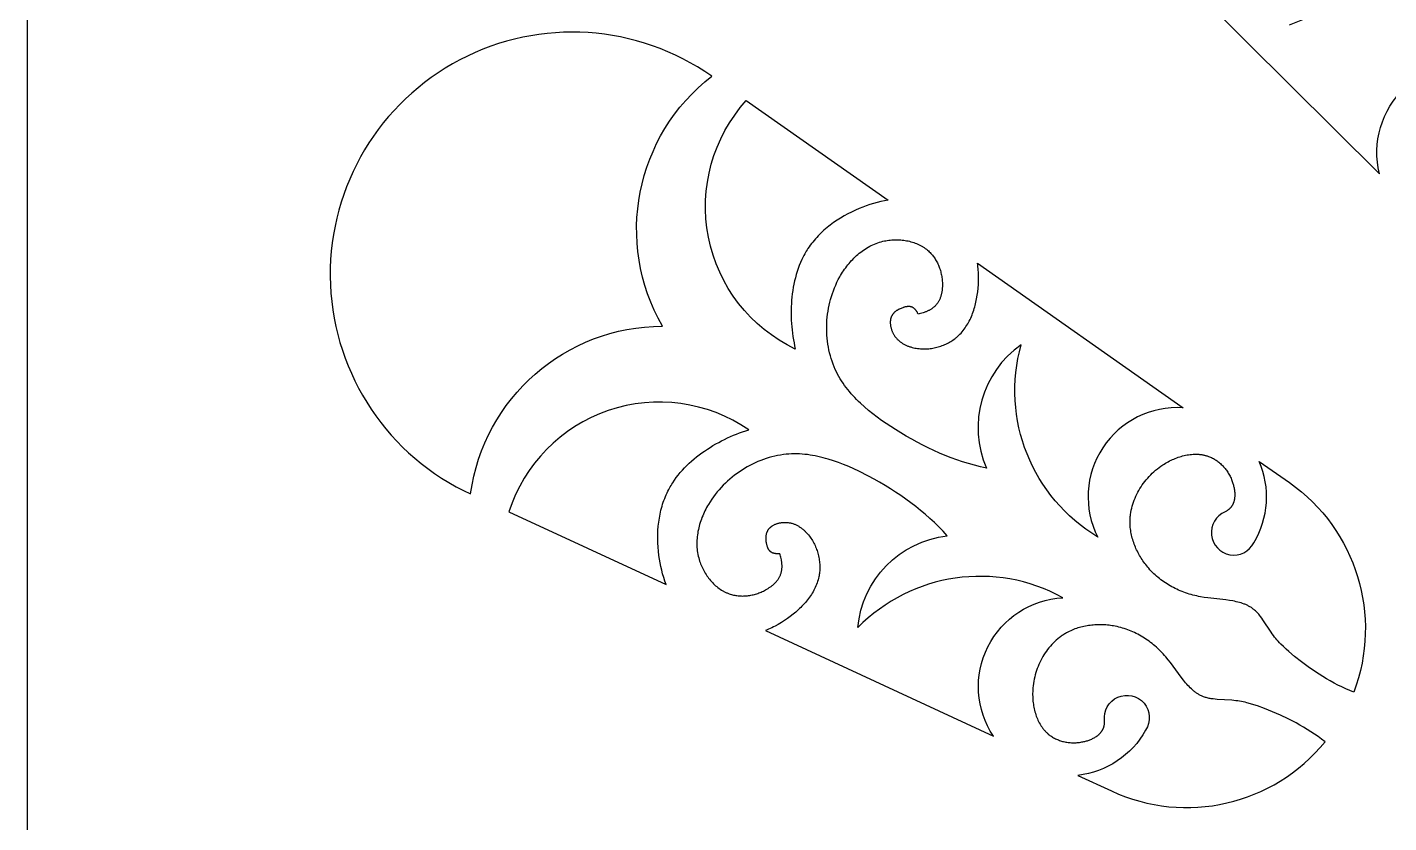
# Model space of a CAD drawing. Extents: x 55 to 271, y 60 to 279.
# Drawn here: x 54.8 to 108.2, y 197.7 to 228.9 of the extents above; entities that cross this region are included whole.
import ezdxf

# ---------------------------------------------------------------- set-up
doc = ezdxf.new("R2010")
doc.units = 0
doc.layers.get('0').update_dxf_attribs({"color": 1, "linetype": 'CONTINUOUS'})

msp = doc.modelspace()

# ---------------------------------------------------------------- linework, layer by layer
msp.add_lwpolyline([(54.848, 59.766), (270.707, 59.766), (270.707, 278.661), (54.848, 278.661)], close=True)
msp.add_lwpolyline([(100.856, 230.078), (107.834, 223.131, -0.580389), (112.247, 227.303, 0.336677), (104.301, 228.948, -0.356742)], format="xyb")
for points in [[(72.222, 210.584, -0.374766), (79.742, 217.155, -0.374766), (81.672, 226.952, 1.076356), (71.946, 210.712)], [(88.579, 222.093), (88.436, 222.068), (88.293, 222.038), (88.151, 222.003), (88.009, 221.964), (87.868, 221.921), (87.729, 221.873), (87.59, 221.822), (87.453, 221.766), (87.302, 221.701), (87.153, 221.631), (87.006, 221.557), (86.862, 221.478), (86.721, 221.395), (86.583, 221.308), (86.448, 221.216), (86.382, 221.169), (86.317, 221.121), (86.254, 221.071), (86.191, 221.02), (86.129, 220.969), (86.069, 220.916), (86.009, 220.862), (85.951, 220.807), (85.894, 220.751), (85.838, 220.694), (85.784, 220.636), (85.731, 220.576), (85.679, 220.516), (85.629, 220.455), (85.58, 220.392), (85.533, 220.329), (85.487, 220.264), (85.442, 220.198), (85.409, 220.146), (85.376, 220.094), (85.345, 220.04), (85.314, 219.987), (85.285, 219.932), (85.256, 219.877), (85.201, 219.766), (85.15, 219.652), (85.103, 219.536), (85.059, 219.419), (85.018, 219.3), (84.981, 219.179), (84.948, 219.057), (84.917, 218.933), (84.89, 218.808), (84.866, 218.682), (84.845, 218.556), (84.827, 218.428), (84.813, 218.3), (84.801, 218.171), (84.792, 218.042), (84.786, 217.912), (84.783, 217.782), (84.783, 217.653), (84.785, 217.523), (84.79, 217.393), (84.798, 217.264), (84.808, 217.136), (84.821, 217.008), (84.836, 216.88), (84.853, 216.754), (84.873, 216.628), (84.895, 216.504), (84.92, 216.381), (84.946, 216.259, -0.50165), (83.026, 226)], [(100.139, 213.96, 0.580389), (96.797, 208.89, -0.336677), (93.796, 216.43, 0.356742), (92.437, 211.596), (92.201, 211.649), (91.966, 211.708), (91.734, 211.773), (91.504, 211.844), (91.275, 211.92), (91.048, 212.003), (90.823, 212.09), (90.599, 212.183), (90.378, 212.282), (90.157, 212.385), (89.939, 212.493), (89.721, 212.606), (89.506, 212.724), (89.291, 212.846), (89.078, 212.973), (88.867, 213.104), (88.506, 213.339), (88.329, 213.461), (88.155, 213.588), (87.984, 213.718), (87.818, 213.852), (87.656, 213.991), (87.499, 214.134), (87.423, 214.207), (87.348, 214.281), (87.276, 214.357), (87.204, 214.434), (87.135, 214.512), (87.067, 214.592), (87.002, 214.672), (86.938, 214.755), (86.877, 214.838), (86.818, 214.923), (86.761, 215.009), (86.706, 215.097), (86.654, 215.187), (86.604, 215.277), (86.557, 215.37), (86.513, 215.464), (86.468, 215.568), (86.426, 215.673), (86.387, 215.781), (86.351, 215.89), (86.319, 216), (86.29, 216.112), (86.265, 216.224), (86.242, 216.338), (86.223, 216.453), (86.207, 216.569), (86.194, 216.685), (86.185, 216.802), (86.179, 216.919), (86.176, 217.037), (86.176, 217.155), (86.18, 217.273), (86.187, 217.391), (86.197, 217.509), (86.211, 217.627), (86.228, 217.745), (86.248, 217.862), (86.271, 217.978), (86.298, 218.094), (86.328, 218.209), (86.361, 218.323), (86.398, 218.436), (86.438, 218.548), (86.481, 218.659), (86.528, 218.768), (86.577, 218.876), (86.631, 218.982), (86.687, 219.087), (86.723, 219.149), (86.76, 219.211), (86.798, 219.271), (86.838, 219.331), (86.878, 219.391), (86.92, 219.449), (86.963, 219.506), (87.007, 219.562), (87.052, 219.618), (87.098, 219.672), (87.146, 219.725), (87.194, 219.776), (87.244, 219.827), (87.295, 219.876), (87.347, 219.924), (87.399, 219.97), (87.453, 220.015), (87.508, 220.059), (87.564, 220.101), (87.621, 220.141), (87.679, 220.18), (87.738, 220.217), (87.798, 220.252), (87.86, 220.286), (87.921, 220.317), (87.984, 220.347), (88.048, 220.375), (88.113, 220.401), (88.179, 220.425), (88.246, 220.447), (88.313, 220.466), (88.382, 220.484), (88.438, 220.496), (88.495, 220.508), (88.552, 220.517), (88.61, 220.525), (88.668, 220.532), (88.726, 220.537), (88.784, 220.541), (88.843, 220.543), (88.901, 220.544), (88.96, 220.543), (89.019, 220.541), (89.077, 220.537), (89.135, 220.532), (89.194, 220.525), (89.251, 220.517), (89.309, 220.507), (89.366, 220.495), (89.422, 220.482), (89.478, 220.468), (89.534, 220.452), (89.589, 220.434), (89.643, 220.414), (89.696, 220.394), (89.748, 220.371), (89.799, 220.347), (89.85, 220.321), (89.899, 220.294), (89.924, 220.28), (89.948, 220.265), (89.971, 220.25), (89.995, 220.235), (90.018, 220.219), (90.04, 220.202), (90.063, 220.186), (90.085, 220.169), (90.107, 220.151), (90.128, 220.133), (90.162, 220.104), (90.195, 220.073), (90.226, 220.041), (90.257, 220.009), (90.287, 219.975), (90.316, 219.941), (90.344, 219.905), (90.371, 219.869), (90.397, 219.832), (90.422, 219.795), (90.446, 219.756), (90.469, 219.717), (90.491, 219.677), (90.512, 219.636), (90.532, 219.595), (90.551, 219.553), (90.569, 219.511), (90.586, 219.468), (90.602, 219.424), (90.617, 219.38), (90.631, 219.336), (90.644, 219.291), (90.655, 219.246), (90.666, 219.201), (90.675, 219.155), (90.684, 219.109), (90.691, 219.062), (90.697, 219.015), (90.702, 218.969), (90.706, 218.922), (90.709, 218.874), (90.711, 218.827), (90.711, 218.769), (90.71, 218.711), (90.707, 218.653), (90.702, 218.596), (90.698, 218.567), (90.695, 218.538), (90.69, 218.51), (90.685, 218.482), (90.68, 218.454), (90.674, 218.426), (90.667, 218.399), (90.66, 218.372), (90.653, 218.345), (90.644, 218.318), (90.635, 218.292), (90.626, 218.266), (90.616, 218.24), (90.605, 218.215), (90.594, 218.19), (90.582, 218.166), (90.569, 218.142), (90.556, 218.118), (90.541, 218.095), (90.527, 218.072), (90.511, 218.05), (90.495, 218.028), (90.478, 218.007), (90.461, 217.987), (90.444, 217.969), (90.427, 217.951), (90.41, 217.934), (90.392, 217.918), (90.373, 217.902), (90.354, 217.886), (90.335, 217.871), (90.315, 217.856), (90.294, 217.842), (90.274, 217.828), (90.252, 217.815), (90.231, 217.802), (90.209, 217.789), (90.187, 217.777), (90.164, 217.765), (90.142, 217.754), (90.119, 217.743), (90.095, 217.733), (90.072, 217.723), (90.048, 217.714), (90.024, 217.705), (90, 217.696), (89.952, 217.68), (89.904, 217.666), (89.855, 217.653), (89.806, 217.642), (89.757, 217.633), (89.748, 217.653), (89.739, 217.673), (89.728, 217.693), (89.717, 217.713), (89.711, 217.723), (89.705, 217.733), (89.699, 217.742), (89.692, 217.752), (89.686, 217.761), (89.679, 217.77), (89.672, 217.779), (89.665, 217.788), (89.657, 217.797), (89.65, 217.806), (89.642, 217.814), (89.634, 217.822), (89.626, 217.83), (89.618, 217.838), (89.61, 217.845), (89.602, 217.852), (89.593, 217.859), (89.584, 217.865), (89.575, 217.872), (89.566, 217.878), (89.557, 217.883), (89.548, 217.889), (89.543, 217.891), (89.538, 217.893), (89.534, 217.896), (89.529, 217.898), (89.524, 217.9), (89.519, 217.902), (89.513, 217.905), (89.508, 217.907), (89.503, 217.908), (89.498, 217.91), (89.492, 217.912), (89.487, 217.913), (89.481, 217.915), (89.476, 217.916), (89.465, 217.919), (89.454, 217.921), (89.443, 217.922), (89.431, 217.924), (89.42, 217.925), (89.408, 217.926), (89.397, 217.926), (89.385, 217.926), (89.374, 217.926), (89.362, 217.925), (89.35, 217.925), (89.338, 217.923), (89.326, 217.922), (89.314, 217.921), (89.302, 217.919), (89.29, 217.917), (89.278, 217.914), (89.254, 217.909), (89.23, 217.903), (89.205, 217.897), (89.181, 217.889), (89.157, 217.881), (89.123, 217.869), (89.089, 217.856), (89.056, 217.842), (89.024, 217.826), (89.008, 217.818), (88.992, 217.81), (88.976, 217.802), (88.961, 217.793), (88.946, 217.784), (88.931, 217.774), (88.917, 217.765), (88.903, 217.755), (88.889, 217.745), (88.875, 217.735), (88.862, 217.724), (88.849, 217.713), (88.836, 217.702), (88.824, 217.69), (88.812, 217.679), (88.801, 217.667), (88.79, 217.655), (88.779, 217.642), (88.769, 217.629), (88.76, 217.616), (88.75, 217.603), (88.742, 217.589), (88.737, 217.582), (88.733, 217.575), (88.729, 217.568), (88.726, 217.561), (88.72, 217.551), (88.716, 217.541), (88.711, 217.53), (88.706, 217.519), (88.702, 217.509), (88.698, 217.498), (88.695, 217.487), (88.691, 217.476), (88.688, 217.465), (88.685, 217.453), (88.682, 217.442), (88.68, 217.43), (88.677, 217.419), (88.675, 217.407), (88.674, 217.395), (88.672, 217.384), (88.671, 217.372), (88.669, 217.36), (88.669, 217.348), (88.668, 217.336), (88.667, 217.323), (88.667, 217.311), (88.667, 217.287), (88.668, 217.262), (88.67, 217.237), (88.672, 217.212), (88.676, 217.187), (88.68, 217.162), (88.684, 217.137), (88.69, 217.112), (88.696, 217.087), (88.703, 217.062), (88.71, 217.037), (88.718, 217.013), (88.727, 216.988), (88.737, 216.964), (88.747, 216.94), (88.757, 216.917), (88.768, 216.893), (88.78, 216.87), (88.792, 216.848), (88.805, 216.826), (88.818, 216.804), (88.835, 216.779), (88.852, 216.755), (88.869, 216.731), (88.888, 216.708), (88.907, 216.686), (88.926, 216.664), (88.946, 216.643), (88.967, 216.623), (88.988, 216.603), (89.01, 216.584), (89.032, 216.565), (89.054, 216.548), (89.077, 216.53), (89.101, 216.514), (89.125, 216.498), (89.149, 216.483), (89.174, 216.468), (89.199, 216.454), (89.225, 216.44), (89.25, 216.427), (89.277, 216.414), (89.303, 216.402), (89.33, 216.391), (89.357, 216.38), (89.384, 216.37), (89.412, 216.36), (89.439, 216.351), (89.467, 216.342), (89.495, 216.334), (89.524, 216.326), (89.581, 216.312), (89.634, 216.301), (89.687, 216.291), (89.74, 216.283), (89.794, 216.277), (89.848, 216.272), (89.902, 216.269), (89.956, 216.267), (90.01, 216.267), (90.064, 216.268), (90.118, 216.271), (90.173, 216.275), (90.227, 216.281), (90.28, 216.288), (90.334, 216.296), (90.387, 216.306), (90.44, 216.318), (90.493, 216.33), (90.545, 216.344), (90.597, 216.36), (90.648, 216.376), (90.699, 216.394), (90.749, 216.414), (90.799, 216.434), (90.848, 216.456), (90.896, 216.479), (90.944, 216.504), (90.99, 216.529), (91.036, 216.556), (91.081, 216.584), (91.125, 216.613), (91.167, 216.643), (91.209, 216.675), (91.234, 216.694), (91.259, 216.714), (91.283, 216.735), (91.306, 216.756), (91.353, 216.799), (91.397, 216.843), (91.441, 216.889), (91.482, 216.936), (91.522, 216.985), (91.561, 217.035), (91.598, 217.086), (91.634, 217.138), (91.668, 217.192), (91.701, 217.247), (91.733, 217.303), (91.763, 217.359), (91.792, 217.417), (91.819, 217.476), (91.845, 217.536), (91.87, 217.596), (91.894, 217.657), (91.916, 217.719), (91.937, 217.782), (91.957, 217.845), (91.976, 217.909), (91.993, 217.973), (92.01, 218.038), (92.025, 218.104), (92.052, 218.235), (92.075, 218.368), (92.094, 218.502), (92.109, 218.643), (92.12, 218.785), (92.126, 218.927), (92.127, 219.068), (92.124, 219.209), (92.121, 219.279), (92.116, 219.349), (92.11, 219.419), (92.103, 219.488), (92.095, 219.557), (92.085, 219.626)], [(79.884, 207.032), (79.834, 207.169), (79.788, 207.308), (79.747, 207.448), (79.71, 207.59), (79.678, 207.734), (79.649, 207.879), (79.624, 208.024), (79.604, 208.171), (79.585, 208.334), (79.571, 208.499), (79.562, 208.663), (79.558, 208.827), (79.559, 208.991), (79.565, 209.154), (79.577, 209.316), (79.586, 209.397), (79.595, 209.477), (79.606, 209.557), (79.619, 209.637), (79.632, 209.716), (79.648, 209.795), (79.665, 209.873), (79.683, 209.951), (79.703, 210.029), (79.725, 210.105), (79.748, 210.182), (79.773, 210.257), (79.799, 210.332), (79.827, 210.406), (79.857, 210.48), (79.888, 210.553), (79.922, 210.625), (79.956, 210.696), (79.985, 210.751), (80.014, 210.805), (80.044, 210.859), (80.076, 210.913), (80.108, 210.966), (80.141, 211.018), (80.21, 211.121), (80.283, 211.222), (80.36, 211.321), (80.439, 211.418), (80.522, 211.512), (80.609, 211.605), (80.698, 211.695), (80.789, 211.783), (80.884, 211.869), (80.981, 211.953), (81.08, 212.034), (81.182, 212.114), (81.286, 212.191), (81.391, 212.265), (81.499, 212.337), (81.608, 212.407), (81.719, 212.475), (81.831, 212.54), (81.945, 212.603), (82.059, 212.663), (82.175, 212.721), (82.291, 212.777), (82.409, 212.83), (82.526, 212.88), (82.645, 212.928), (82.763, 212.974), (82.882, 213.017), (83.001, 213.057), (83.119, 213.095, 0.50165), (73.724, 209.888)], [(92.707, 201.088, -0.580389), (95.427, 206.517, 0.336677), (87.397, 205.346, -0.356742), (90.903, 208.94), (90.739, 209.118), (90.571, 209.291), (90.399, 209.46), (90.222, 209.624), (90.041, 209.784), (89.857, 209.939), (89.668, 210.09), (89.476, 210.237), (89.28, 210.38), (89.08, 210.519), (88.877, 210.655), (88.671, 210.786), (88.461, 210.914), (88.248, 211.039), (88.032, 211.16), (87.812, 211.278), (87.429, 211.472), (87.234, 211.564), (87.038, 211.652), (86.84, 211.735), (86.64, 211.812), (86.439, 211.883), (86.237, 211.947), (86.135, 211.976), (86.034, 212.004), (85.932, 212.029), (85.829, 212.052), (85.727, 212.073), (85.624, 212.092), (85.522, 212.108), (85.419, 212.122), (85.316, 212.134), (85.212, 212.143), (85.109, 212.149), (85.006, 212.152), (84.902, 212.153), (84.799, 212.15), (84.695, 212.145), (84.592, 212.136), (84.479, 212.123), (84.367, 212.107), (84.254, 212.087), (84.142, 212.063), (84.031, 212.036), (83.919, 212.005), (83.809, 211.971), (83.699, 211.934), (83.59, 211.893), (83.482, 211.849), (83.375, 211.802), (83.269, 211.751), (83.164, 211.698), (83.061, 211.641), (82.959, 211.582), (82.858, 211.52), (82.759, 211.455), (82.662, 211.387), (82.567, 211.316), (82.474, 211.243), (82.382, 211.167), (82.293, 211.088), (82.206, 211.007), (82.122, 210.924), (82.039, 210.838), (81.96, 210.75), (81.883, 210.659), (81.809, 210.566), (81.737, 210.471), (81.669, 210.374), (81.604, 210.275), (81.541, 210.174), (81.505, 210.112), (81.47, 210.049), (81.437, 209.985), (81.405, 209.921), (81.374, 209.856), (81.344, 209.791), (81.316, 209.725), (81.289, 209.659), (81.264, 209.592), (81.24, 209.525), (81.218, 209.458), (81.198, 209.39), (81.179, 209.321), (81.162, 209.253), (81.146, 209.184), (81.132, 209.115), (81.12, 209.046), (81.11, 208.977), (81.102, 208.907), (81.095, 208.838), (81.091, 208.768), (81.088, 208.698), (81.088, 208.629), (81.089, 208.559), (81.093, 208.49), (81.098, 208.42), (81.106, 208.351), (81.116, 208.282), (81.128, 208.213), (81.143, 208.144), (81.16, 208.076), (81.179, 208.008), (81.196, 207.953), (81.215, 207.898), (81.235, 207.844), (81.257, 207.79), (81.28, 207.736), (81.304, 207.683), (81.33, 207.631), (81.358, 207.579), (81.386, 207.528), (81.416, 207.477), (81.447, 207.428), (81.48, 207.379), (81.514, 207.331), (81.549, 207.284), (81.585, 207.238), (81.622, 207.193), (81.661, 207.15), (81.7, 207.107), (81.741, 207.066), (81.783, 207.026), (81.825, 206.988), (81.869, 206.95), (81.914, 206.915), (81.959, 206.881), (82.006, 206.848), (82.053, 206.817), (82.102, 206.788), (82.126, 206.774), (82.151, 206.761), (82.176, 206.748), (82.201, 206.736), (82.226, 206.723), (82.252, 206.712), (82.277, 206.701), (82.303, 206.69), (82.329, 206.68), (82.355, 206.67), (82.398, 206.656), (82.441, 206.643), (82.484, 206.631), (82.528, 206.621), (82.572, 206.612), (82.616, 206.604), (82.661, 206.598), (82.705, 206.592), (82.751, 206.588), (82.796, 206.585), (82.841, 206.584), (82.887, 206.583), (82.932, 206.584), (82.978, 206.586), (83.024, 206.59), (83.069, 206.594), (83.115, 206.6), (83.161, 206.606), (83.206, 206.614), (83.252, 206.624), (83.297, 206.634), (83.342, 206.645), (83.387, 206.658), (83.432, 206.671), (83.476, 206.686), (83.521, 206.702), (83.565, 206.719), (83.608, 206.737), (83.651, 206.756), (83.694, 206.776), (83.736, 206.797), (83.778, 206.819), (83.828, 206.848), (83.878, 206.878), (83.927, 206.91), (83.974, 206.943), (83.997, 206.96), (84.02, 206.977), (84.042, 206.995), (84.064, 207.014), (84.085, 207.032), (84.106, 207.051), (84.127, 207.071), (84.147, 207.09), (84.166, 207.111), (84.185, 207.131), (84.204, 207.152), (84.222, 207.173), (84.239, 207.195), (84.255, 207.217), (84.271, 207.239), (84.286, 207.262), (84.301, 207.285), (84.314, 207.308), (84.328, 207.332), (84.34, 207.356), (84.351, 207.38), (84.362, 207.405), (84.372, 207.43), (84.381, 207.456), (84.388, 207.479), (84.395, 207.502), (84.401, 207.526), (84.406, 207.55), (84.411, 207.574), (84.415, 207.598), (84.418, 207.623), (84.421, 207.648), (84.423, 207.672), (84.425, 207.697), (84.426, 207.722), (84.426, 207.747), (84.426, 207.773), (84.425, 207.798), (84.424, 207.823), (84.422, 207.848), (84.42, 207.874), (84.418, 207.899), (84.414, 207.924), (84.411, 207.95), (84.407, 207.975), (84.402, 208), (84.392, 208.049), (84.38, 208.099), (84.366, 208.147), (84.352, 208.195), (84.335, 208.242), (84.313, 208.239), (84.291, 208.238), (84.269, 208.237), (84.246, 208.237), (84.234, 208.237), (84.223, 208.237), (84.211, 208.238), (84.2, 208.239), (84.189, 208.24), (84.177, 208.241), (84.166, 208.243), (84.155, 208.244), (84.143, 208.246), (84.132, 208.249), (84.121, 208.251), (84.11, 208.254), (84.099, 208.257), (84.089, 208.26), (84.078, 208.263), (84.068, 208.267), (84.058, 208.271), (84.048, 208.275), (84.038, 208.28), (84.028, 208.285), (84.019, 208.29), (84.009, 208.295), (84.005, 208.298), (84, 208.301), (83.996, 208.304), (83.992, 208.307), (83.987, 208.31), (83.983, 208.314), (83.978, 208.317), (83.974, 208.321), (83.97, 208.325), (83.965, 208.328), (83.961, 208.332), (83.957, 208.336), (83.953, 208.34), (83.949, 208.344), (83.942, 208.352), (83.934, 208.361), (83.927, 208.37), (83.92, 208.379), (83.914, 208.388), (83.908, 208.398), (83.901, 208.407), (83.895, 208.418), (83.89, 208.428), (83.884, 208.438), (83.879, 208.449), (83.874, 208.46), (83.869, 208.471), (83.865, 208.482), (83.86, 208.493), (83.856, 208.505), (83.852, 208.516), (83.844, 208.54), (83.837, 208.564), (83.831, 208.588), (83.825, 208.612), (83.82, 208.637), (83.814, 208.673), (83.808, 208.709), (83.804, 208.745), (83.801, 208.78), (83.8, 208.798), (83.799, 208.816), (83.799, 208.834), (83.799, 208.851), (83.799, 208.869), (83.8, 208.886), (83.801, 208.904), (83.802, 208.921), (83.804, 208.938), (83.806, 208.955), (83.809, 208.972), (83.812, 208.988), (83.815, 209.005), (83.819, 209.021), (83.823, 209.037), (83.828, 209.053), (83.833, 209.069), (83.839, 209.084), (83.845, 209.099), (83.851, 209.114), (83.858, 209.129), (83.865, 209.143), (83.869, 209.15), (83.873, 209.157), (83.878, 209.164), (83.882, 209.171), (83.888, 209.181), (83.895, 209.19), (83.901, 209.2), (83.908, 209.209), (83.915, 209.218), (83.923, 209.227), (83.931, 209.235), (83.938, 209.244), (83.946, 209.252), (83.955, 209.26), (83.963, 209.268), (83.972, 209.276), (83.981, 209.284), (83.99, 209.292), (83.999, 209.299), (84.009, 209.306), (84.018, 209.314), (84.028, 209.321), (84.038, 209.327), (84.048, 209.334), (84.059, 209.341), (84.069, 209.347), (84.09, 209.359), (84.112, 209.371), (84.135, 209.382), (84.157, 209.392), (84.181, 209.402), (84.204, 209.411), (84.229, 209.419), (84.253, 209.427), (84.278, 209.434), (84.303, 209.441), (84.328, 209.446), (84.353, 209.452), (84.379, 209.456), (84.404, 209.46), (84.43, 209.463), (84.456, 209.466), (84.481, 209.468), (84.507, 209.469), (84.533, 209.47), (84.558, 209.47), (84.584, 209.469), (84.613, 209.468), (84.643, 209.465), (84.672, 209.462), (84.702, 209.457), (84.73, 209.452), (84.759, 209.446), (84.787, 209.439), (84.815, 209.432), (84.843, 209.423), (84.87, 209.414), (84.897, 209.404), (84.924, 209.393), (84.95, 209.382), (84.976, 209.37), (85.002, 209.357), (85.028, 209.344), (85.053, 209.33), (85.078, 209.315), (85.102, 209.3), (85.126, 209.284), (85.15, 209.267), (85.174, 209.251), (85.197, 209.233), (85.22, 209.215), (85.243, 209.197), (85.265, 209.178), (85.287, 209.158), (85.308, 209.138), (85.33, 209.118), (85.35, 209.098), (85.391, 209.055), (85.427, 209.015), (85.462, 208.974), (85.496, 208.932), (85.528, 208.888), (85.559, 208.844), (85.589, 208.799), (85.618, 208.753), (85.645, 208.706), (85.671, 208.658), (85.696, 208.61), (85.719, 208.561), (85.741, 208.512), (85.762, 208.461), (85.781, 208.411), (85.799, 208.36), (85.816, 208.308), (85.831, 208.256), (85.845, 208.204), (85.858, 208.151), (85.869, 208.098), (85.879, 208.045), (85.887, 207.992), (85.894, 207.939), (85.9, 207.886), (85.904, 207.832), (85.906, 207.779), (85.908, 207.726), (85.907, 207.673), (85.905, 207.62), (85.902, 207.568), (85.897, 207.515), (85.891, 207.464), (85.887, 207.432), (85.881, 207.401), (85.876, 207.37), (85.87, 207.339), (85.856, 207.277), (85.839, 207.216), (85.821, 207.156), (85.801, 207.096), (85.779, 207.037), (85.755, 206.979), (85.729, 206.921), (85.702, 206.864), (85.673, 206.807), (85.642, 206.752), (85.609, 206.696), (85.575, 206.642), (85.539, 206.588), (85.502, 206.535), (85.464, 206.482), (85.424, 206.431), (85.382, 206.379), (85.34, 206.329), (85.296, 206.28), (85.251, 206.231), (85.206, 206.183), (85.159, 206.135), (85.111, 206.089), (85.062, 206.043), (84.961, 205.953), (84.858, 205.867), (84.751, 205.784), (84.636, 205.7), (84.519, 205.62), (84.399, 205.544), (84.278, 205.472), (84.154, 205.404), (84.092, 205.372), (84.029, 205.341), (83.965, 205.311), (83.902, 205.283), (83.838, 205.255), (83.773, 205.229)], [(104.31, 211.026, -0.342621), (106.828, 202.813), (106.672, 202.878), (106.516, 202.947), (106.363, 203.019), (106.211, 203.095), (106.06, 203.173), (105.911, 203.255), (105.763, 203.34), (105.617, 203.428), (105.472, 203.518), (105.33, 203.611), (105.049, 203.804), (104.775, 204.006), (104.508, 204.216), (104.285, 204.402), (104.177, 204.498), (104.071, 204.598), (103.968, 204.7), (103.918, 204.753), (103.869, 204.807), (103.821, 204.862), (103.774, 204.918), (103.728, 204.976), (103.683, 205.034), (103.635, 205.1), (103.588, 205.168), (103.272, 205.647), (103.226, 205.712), (103.178, 205.776), (103.13, 205.837), (103.105, 205.867), (103.079, 205.896), (103.054, 205.924), (103.027, 205.951), (103.001, 205.978), (102.973, 206.004), (102.945, 206.029), (102.917, 206.053), (102.892, 206.072), (102.867, 206.091), (102.842, 206.109), (102.816, 206.127), (102.79, 206.143), (102.763, 206.16), (102.736, 206.175), (102.709, 206.19), (102.681, 206.205), (102.653, 206.218), (102.624, 206.232), (102.595, 206.244), (102.566, 206.257), (102.536, 206.268), (102.476, 206.29), (102.415, 206.31), (102.352, 206.329), (102.289, 206.346), (102.224, 206.361), (102.158, 206.375), (102.092, 206.388), (101.956, 206.41), (101.818, 206.43), (101.108, 206.51), (100.965, 206.53), (100.825, 206.554), (100.75, 206.568), (100.675, 206.584), (100.601, 206.601), (100.528, 206.62), (100.455, 206.639), (100.383, 206.661), (100.311, 206.683), (100.24, 206.707), (100.17, 206.732), (100.101, 206.758), (100.032, 206.786), (99.965, 206.815), (99.897, 206.846), (99.831, 206.877), (99.766, 206.91), (99.701, 206.945), (99.637, 206.98), (99.574, 207.017), (99.512, 207.056), (99.451, 207.095), (99.391, 207.136), (99.331, 207.178), (99.273, 207.221), (99.215, 207.266), (99.159, 207.312), (99.104, 207.359), (99.049, 207.408), (98.996, 207.458), (98.944, 207.509), (98.893, 207.561), (98.843, 207.615), (98.794, 207.67), (98.754, 207.717), (98.715, 207.764), (98.677, 207.812), (98.64, 207.862), (98.604, 207.911), (98.568, 207.962), (98.534, 208.013), (98.5, 208.065), (98.468, 208.118), (98.437, 208.171), (98.406, 208.225), (98.377, 208.28), (98.349, 208.335), (98.322, 208.39), (98.296, 208.447), (98.272, 208.503), (98.248, 208.56), (98.226, 208.618), (98.205, 208.675), (98.186, 208.734), (98.168, 208.792), (98.151, 208.851), (98.135, 208.91), (98.121, 208.97), (98.109, 209.029), (98.098, 209.089), (98.088, 209.149), (98.08, 209.209), (98.074, 209.27), (98.069, 209.33), (98.066, 209.39), (98.064, 209.451), (98.064, 209.492), (98.064, 209.533), (98.066, 209.574), (98.068, 209.615), (98.071, 209.656), (98.074, 209.697), (98.078, 209.738), (98.083, 209.778), (98.096, 209.86), (98.111, 209.941), (98.128, 210.022), (98.149, 210.102), (98.172, 210.182), (98.198, 210.261), (98.227, 210.34), (98.258, 210.417), (98.291, 210.494), (98.327, 210.571), (98.366, 210.646), (98.406, 210.72), (98.45, 210.794), (98.495, 210.866), (98.543, 210.937), (98.593, 211.006), (98.645, 211.075), (98.699, 211.142), (98.755, 211.207), (98.813, 211.271), (98.874, 211.333), (98.936, 211.394), (99, 211.453), (99.066, 211.51), (99.133, 211.565), (99.203, 211.619), (99.274, 211.67), (99.347, 211.719), (99.399, 211.752), (99.451, 211.784), (99.505, 211.815), (99.559, 211.845), (99.613, 211.874), (99.668, 211.901), (99.724, 211.927), (99.78, 211.952), (99.837, 211.975), (99.894, 211.997), (99.951, 212.018), (100.008, 212.037), (100.066, 212.054), (100.124, 212.07), (100.182, 212.085), (100.24, 212.098), (100.298, 212.109), (100.356, 212.119), (100.414, 212.126), (100.472, 212.133), (100.53, 212.137), (100.587, 212.139), (100.645, 212.14), (100.701, 212.138), (100.73, 212.137), (100.758, 212.135), (100.786, 212.133), (100.814, 212.13), (100.842, 212.126), (100.87, 212.122), (100.898, 212.118), (100.925, 212.113), (100.953, 212.108), (100.98, 212.102), (101.007, 212.095), (101.034, 212.088), (101.061, 212.08), (101.088, 212.072), (101.114, 212.063), (101.14, 212.054), (101.179, 212.039), (101.218, 212.023), (101.255, 212.006), (101.293, 211.988), (101.33, 211.968), (101.366, 211.947), (101.402, 211.925), (101.438, 211.902), (101.473, 211.878), (101.507, 211.853), (101.54, 211.827), (101.573, 211.799), (101.606, 211.771), (101.637, 211.742), (101.669, 211.711), (101.699, 211.68), (101.728, 211.648), (101.757, 211.615), (101.785, 211.581), (101.813, 211.546), (101.839, 211.51), (101.865, 211.474), (101.889, 211.436), (101.913, 211.398), (101.936, 211.359), (101.958, 211.319), (101.98, 211.278), (102, 211.237), (102.019, 211.195), (102.037, 211.152), (102.055, 211.109), (102.071, 211.065), (102.083, 211.031), (102.094, 210.996), (102.104, 210.962), (102.114, 210.927), (102.123, 210.892), (102.131, 210.856), (102.139, 210.821), (102.145, 210.785), (102.151, 210.75), (102.156, 210.714), (102.16, 210.679), (102.163, 210.644), (102.165, 210.608), (102.167, 210.573), (102.167, 210.539), (102.166, 210.504), (102.164, 210.47), (102.161, 210.437), (102.159, 210.42), (102.157, 210.403), (102.154, 210.387), (102.152, 210.371), (102.149, 210.354), (102.145, 210.338), (102.142, 210.322), (102.138, 210.307), (102.133, 210.291), (102.129, 210.275), (102.124, 210.26), (102.119, 210.245), (102.113, 210.23), (102.107, 210.215), (102.101, 210.2), (102.094, 210.186), (102.088, 210.172), (102.08, 210.158), (102.073, 210.144), (102.065, 210.13), (102.057, 210.117), (102.048, 210.104), (102.039, 210.091), (102.03, 210.078), (102.02, 210.066), (102.01, 210.053), (102, 210.041), (101.989, 210.03), (101.978, 210.019), (101.967, 210.008), (101.956, 209.997), (101.944, 209.987), (101.932, 209.977), (101.92, 209.967), (101.907, 209.957), (101.895, 209.948), (101.882, 209.939), (101.869, 209.93), (101.842, 209.913), (101.816, 209.896), (101.788, 209.881, 1.435159), (102.915, 208.672, 0.241668), (103.126, 211.859)], [(105.705, 200.868), (105.571, 200.971), (105.434, 201.071), (105.294, 201.168), (105.153, 201.262), (105.009, 201.353), (104.864, 201.441), (104.716, 201.527), (104.567, 201.61), (104.417, 201.69), (104.265, 201.767), (103.957, 201.914), (103.645, 202.05), (103.33, 202.176), (103.058, 202.276), (102.92, 202.322), (102.781, 202.364), (102.641, 202.401), (102.57, 202.418), (102.499, 202.434), (102.427, 202.448), (102.355, 202.461), (102.282, 202.472), (102.209, 202.481), (102.127, 202.49), (102.046, 202.497), (101.473, 202.531), (101.393, 202.538), (101.315, 202.548), (101.237, 202.559), (101.199, 202.566), (101.161, 202.573), (101.124, 202.581), (101.087, 202.59), (101.05, 202.6), (101.014, 202.611), (100.979, 202.623), (100.944, 202.635), (100.915, 202.647), (100.886, 202.659), (100.858, 202.672), (100.83, 202.686), (100.802, 202.7), (100.775, 202.715), (100.748, 202.731), (100.721, 202.747), (100.694, 202.764), (100.668, 202.781), (100.643, 202.799), (100.617, 202.818), (100.592, 202.837), (100.567, 202.857), (100.518, 202.898), (100.47, 202.941), (100.423, 202.986), (100.376, 203.033), (100.33, 203.081), (100.285, 203.131), (100.241, 203.182), (100.154, 203.288), (100.068, 203.398), (99.643, 203.974), (99.555, 204.087), (99.464, 204.197), (99.414, 204.255), (99.363, 204.311), (99.311, 204.367), (99.258, 204.421), (99.205, 204.474), (99.15, 204.526), (99.095, 204.577), (99.039, 204.626), (98.982, 204.674), (98.925, 204.721), (98.866, 204.767), (98.807, 204.811), (98.747, 204.854), (98.687, 204.895), (98.625, 204.936), (98.563, 204.975), (98.501, 205.012), (98.437, 205.048), (98.373, 205.083), (98.308, 205.116), (98.243, 205.148), (98.177, 205.178), (98.11, 205.207), (98.042, 205.234), (97.974, 205.26), (97.906, 205.284), (97.836, 205.307), (97.767, 205.328), (97.696, 205.348), (97.625, 205.366), (97.554, 205.383), (97.482, 205.397), (97.421, 205.409), (97.361, 205.418), (97.3, 205.427), (97.239, 205.435), (97.178, 205.441), (97.116, 205.447), (97.054, 205.451), (96.993, 205.454), (96.931, 205.456), (96.869, 205.456), (96.807, 205.455), (96.745, 205.454), (96.684, 205.45), (96.622, 205.446), (96.56, 205.44), (96.499, 205.433), (96.438, 205.425), (96.377, 205.415), (96.317, 205.404), (96.257, 205.392), (96.197, 205.379), (96.138, 205.364), (96.079, 205.348), (96.02, 205.33), (95.962, 205.311), (95.905, 205.291), (95.848, 205.269), (95.792, 205.246), (95.737, 205.221), (95.682, 205.195), (95.628, 205.168), (95.574, 205.139), (95.539, 205.119), (95.504, 205.098), (95.469, 205.076), (95.434, 205.054), (95.4, 205.031), (95.367, 205.007), (95.334, 204.983), (95.301, 204.959), (95.236, 204.907), (95.174, 204.854), (95.112, 204.798), (95.053, 204.74), (94.996, 204.68), (94.94, 204.618), (94.886, 204.554), (94.834, 204.488), (94.784, 204.421), (94.736, 204.351), (94.69, 204.28), (94.646, 204.208), (94.605, 204.134), (94.565, 204.058), (94.527, 203.982), (94.492, 203.904), (94.459, 203.824), (94.428, 203.744), (94.399, 203.662), (94.373, 203.58), (94.349, 203.497), (94.328, 203.413), (94.309, 203.328), (94.292, 203.242), (94.278, 203.156), (94.267, 203.069), (94.258, 202.982), (94.252, 202.894), (94.249, 202.833), (94.247, 202.771), (94.247, 202.709), (94.249, 202.648), (94.251, 202.586), (94.255, 202.525), (94.26, 202.463), (94.267, 202.402), (94.275, 202.342), (94.284, 202.281), (94.295, 202.222), (94.307, 202.162), (94.321, 202.104), (94.336, 202.045), (94.352, 201.988), (94.37, 201.931), (94.39, 201.875), (94.41, 201.82), (94.433, 201.766), (94.456, 201.713), (94.481, 201.661), (94.508, 201.61), (94.536, 201.56), (94.566, 201.511), (94.581, 201.487), (94.597, 201.464), (94.613, 201.441), (94.63, 201.418), (94.647, 201.395), (94.664, 201.373), (94.682, 201.351), (94.7, 201.33), (94.718, 201.309), (94.737, 201.288), (94.756, 201.268), (94.776, 201.248), (94.796, 201.229), (94.816, 201.21), (94.837, 201.191), (94.858, 201.173), (94.89, 201.147), (94.924, 201.122), (94.958, 201.098), (94.992, 201.074), (95.028, 201.052), (95.064, 201.031), (95.101, 201.011), (95.139, 200.992), (95.177, 200.974), (95.216, 200.957), (95.255, 200.941), (95.295, 200.926), (95.336, 200.912), (95.377, 200.899), (95.419, 200.887), (95.461, 200.877), (95.504, 200.867), (95.547, 200.859), (95.591, 200.851), (95.634, 200.845), (95.679, 200.84), (95.723, 200.836), (95.768, 200.834), (95.813, 200.832), (95.858, 200.832), (95.904, 200.832), (95.95, 200.834), (95.996, 200.837), (96.042, 200.842), (96.088, 200.847), (96.134, 200.854), (96.18, 200.862), (96.216, 200.869), (96.251, 200.876), (96.286, 200.885), (96.321, 200.894), (96.356, 200.904), (96.391, 200.914), (96.426, 200.925), (96.46, 200.937), (96.493, 200.95), (96.526, 200.964), (96.559, 200.978), (96.591, 200.993), (96.623, 201.008), (96.654, 201.025), (96.684, 201.042), (96.713, 201.06), (96.742, 201.079), (96.769, 201.098), (96.783, 201.108), (96.796, 201.118), (96.809, 201.129), (96.822, 201.139), (96.835, 201.15), (96.847, 201.161), (96.859, 201.172), (96.87, 201.183), (96.882, 201.195), (96.893, 201.207), (96.904, 201.219), (96.914, 201.231), (96.924, 201.243), (96.934, 201.255), (96.944, 201.268), (96.953, 201.281), (96.962, 201.294), (96.971, 201.307), (96.979, 201.321), (96.987, 201.334), (96.994, 201.348), (97.001, 201.362), (97.008, 201.377), (97.014, 201.391), (97.02, 201.406), (97.026, 201.42), (97.031, 201.435), (97.036, 201.451), (97.04, 201.466), (97.044, 201.48), (97.047, 201.496), (97.05, 201.511), (97.053, 201.526), (97.056, 201.542), (97.058, 201.557), (97.06, 201.573), (97.061, 201.589), (97.062, 201.604), (97.064, 201.636), (97.065, 201.668), (97.064, 201.699, -1.435159), (98.675, 201.327, -0.241668), (96.02, 199.552), (97.334, 198.943, 0.342621)]]:
    msp.add_lwpolyline(points, format="xyb", close=True)

doc.saveas('drawing.dxf')
